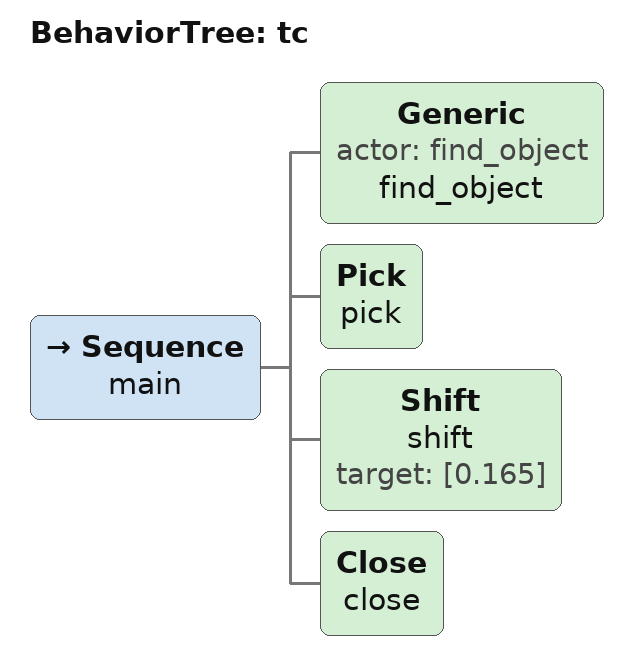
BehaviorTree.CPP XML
<root>
    <BehaviorTree ID="tc">
    <Sequence name="main">
        <Generic actor="find_object" name="find_object"/>
        <Pick name="pick"/>
        <Shift name="shift" target="[0.165]"/>
        <Close name="close"/>
    </Sequence>
    </BehaviorTree>
</root>
